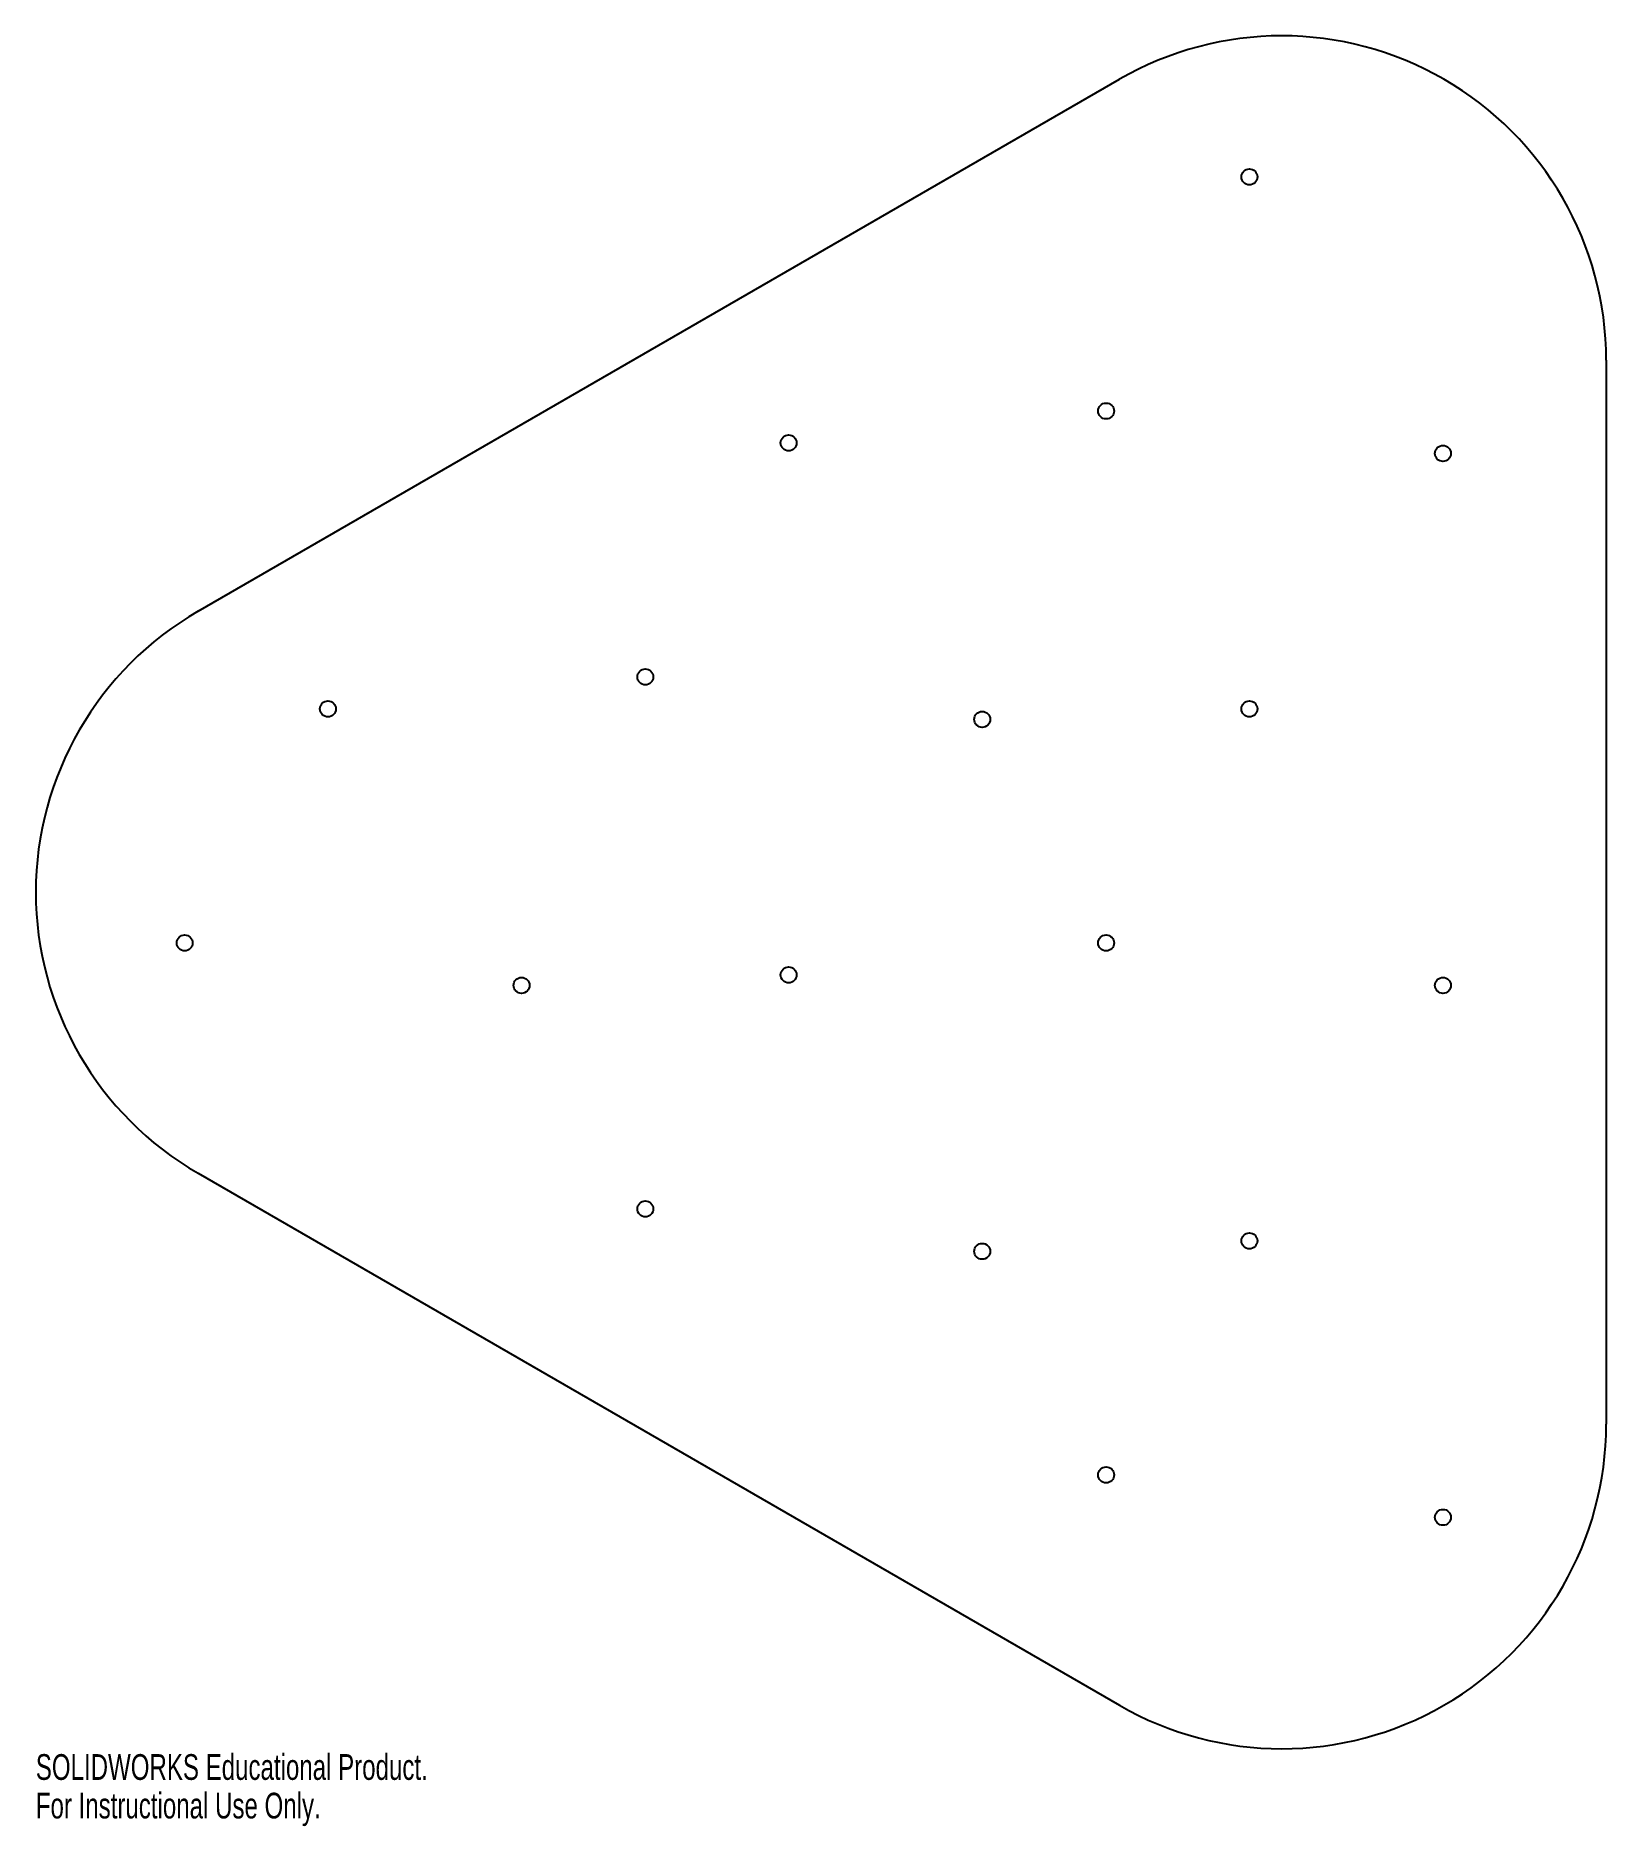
# Model space of a CAD drawing. Header units: millimetres. Extents: x -61 to 234, y -176 to 161.
import ezdxf

# ---------------------------------------------------------------- set-up
doc = ezdxf.new("R2010")
doc.units = ezdxf.units.MM
doc.styles.add('SLDTEXTSTYLE0', font='TXT', dxfattribs={"width": 0.7})

msp = doc.modelspace()

# ---------------------------------------------------------------- linework, layer by layer
at = {"color": 7, "linetype": 'Continuous', "lineweight": 25}
for p, q in [((-30.5, 52.83), (142.71, 152.83)), ((234.21, 100), (234.21, -100)), ((-30.5, -52.83), (142.71, -152.83))]:
    msp.add_line(p, q, dxfattribs=at)
for centre in [(167.13, 134.47), (140.19, 90.47), (80.52, 84.47), (203.52, 82.5), (53.58, 40.48), (-6.08, 34.47), (116.91, 32.5), (167.13, 34.47), (-33.02, -9.53), (140.19, -9.53), (30.31, -17.5), (80.52, -15.53), (203.52, -17.5), (53.58, -59.52), (116.91, -67.5), (167.13, -65.53), (140.19, -109.53), (203.52, -117.5)]:
    msp.add_circle(centre, 1.5, dxfattribs=at)
for centre, start, end in [((173.21, 100), 0, 120), ((0, 0), 120, 240), ((173.21, -100), 240, 0)]:
    msp.add_arc(centre, 61, start, end, dxfattribs=at)

# ---------------------------------------------------------------- texts
at = {"color": 7, "linetype": 'Continuous', "char_height": 4.8336, "attachment_point": 1, "style": 'SLDTEXTSTYLE0'}
for s, insert in [('SOLIDWORKS Educational Product.', (-61, -162.02)), ('For Instructional Use Only.', (-61, -169.27))]:
    msp.add_mtext(s, dxfattribs=dict(at, insert=insert))

doc.saveas('drawing.dxf')
